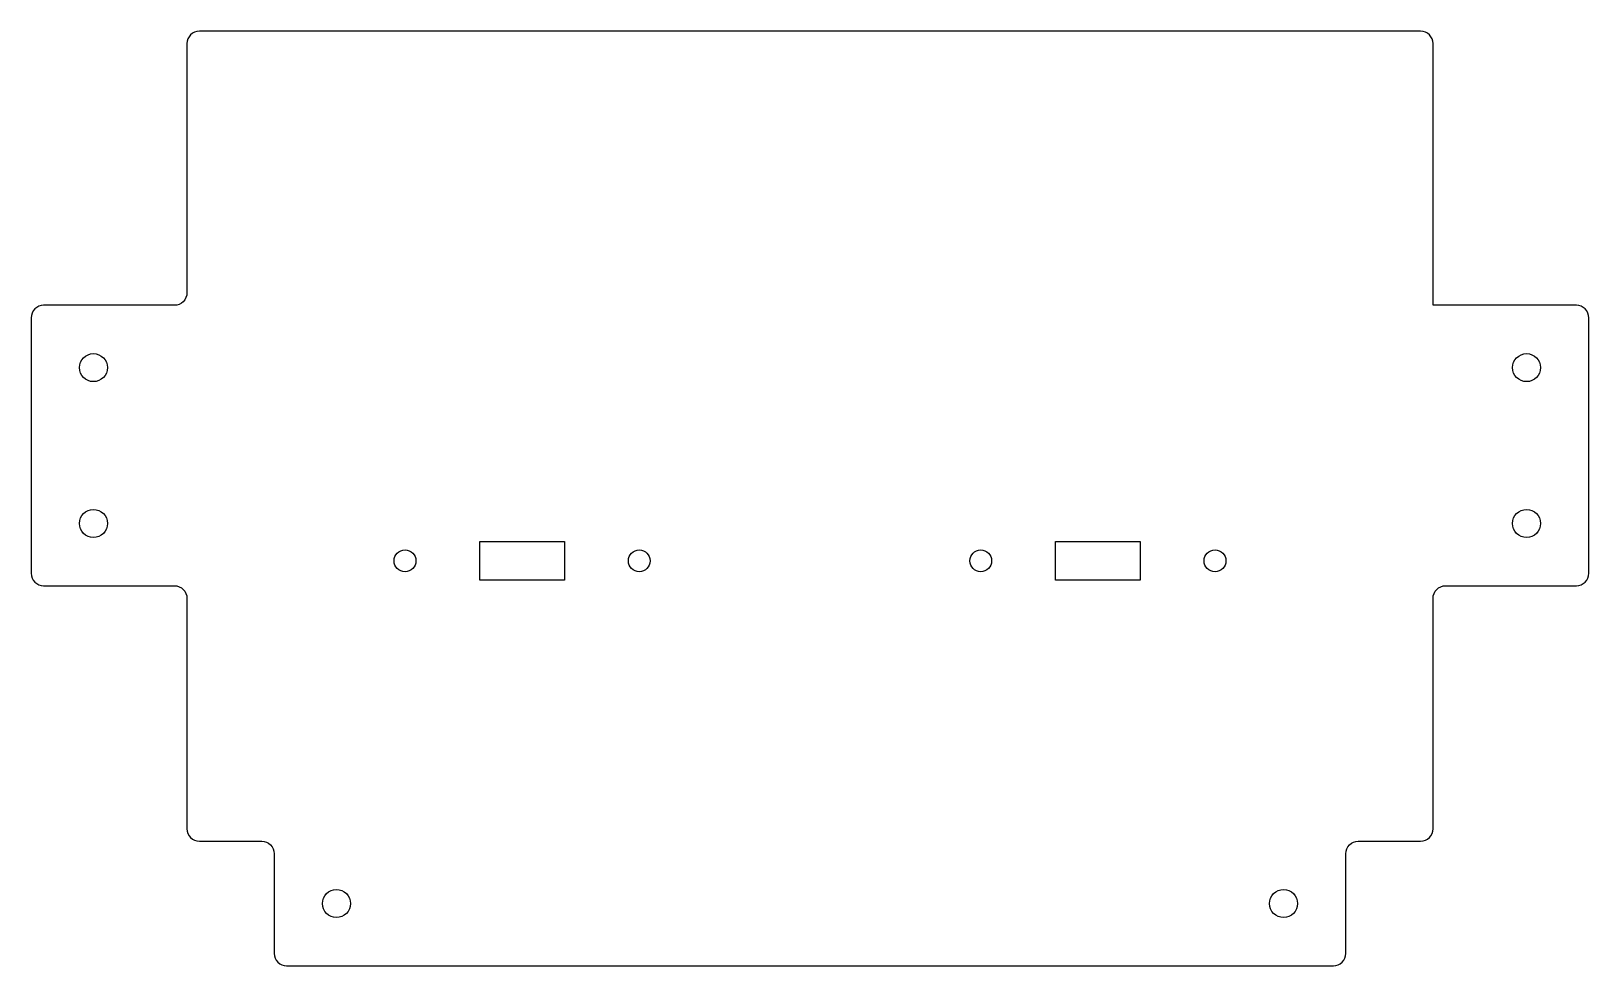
# Model space of a CAD drawing. Header units: millimetres. Extents: x -125 to 125, y -75 to 75.
import ezdxf

# ---------------------------------------------------------------- set-up
doc = ezdxf.new("R2010")
doc.units = ezdxf.units.MM

msp = doc.modelspace()

# ---------------------------------------------------------------- linework, layer by layer
msp.add_lwpolyline([(-86, -73, 0.414214), (-84, -75), (84, -75, 0.414214), (86, -73), (86, -57, -0.414214), (88, -55), (98, -55, 0.414214), (100, -53), (100, -16, -0.414214), (102, -14), (123, -14, 0.414214), (125, -12), (125, 29, 0.414214), (123, 31), (100, 31), (100, 73, 0.414214), (98, 75), (-98, 75, 0.414214), (-100, 73), (-100, 33, -0.414214), (-102, 31), (-123, 31, 0.414214), (-125, 29), (-125, -12, 0.414214), (-123, -14), (-102, -14, -0.414214), (-100, -16), (-100, -53, 0.414214), (-98, -55), (-88, -55, -0.414214), (-86, -57)], format="xyb", close=True)
for points in [[(-39.4, -13.1), (-53, -13.1), (-53, -6.9), (-39.4, -6.9)], [(39.4, -6.9), (53, -6.9), (53, -13.1), (39.4, -13.1)]]:
    msp.add_lwpolyline(points, close=True)
for centre, radius in [((-115, 21), 2.25), ((115, 21), 2.25), ((-115, -4), 2.25), ((115, -4), 2.25), ((-65, -10), 1.75), ((-27.4, -10), 1.75), ((27.4, -10), 1.75), ((65, -10), 1.75), ((-76, -65), 2.25), ((76, -65), 2.25)]:
    msp.add_circle(centre, radius)

doc.saveas('drawing.dxf')
